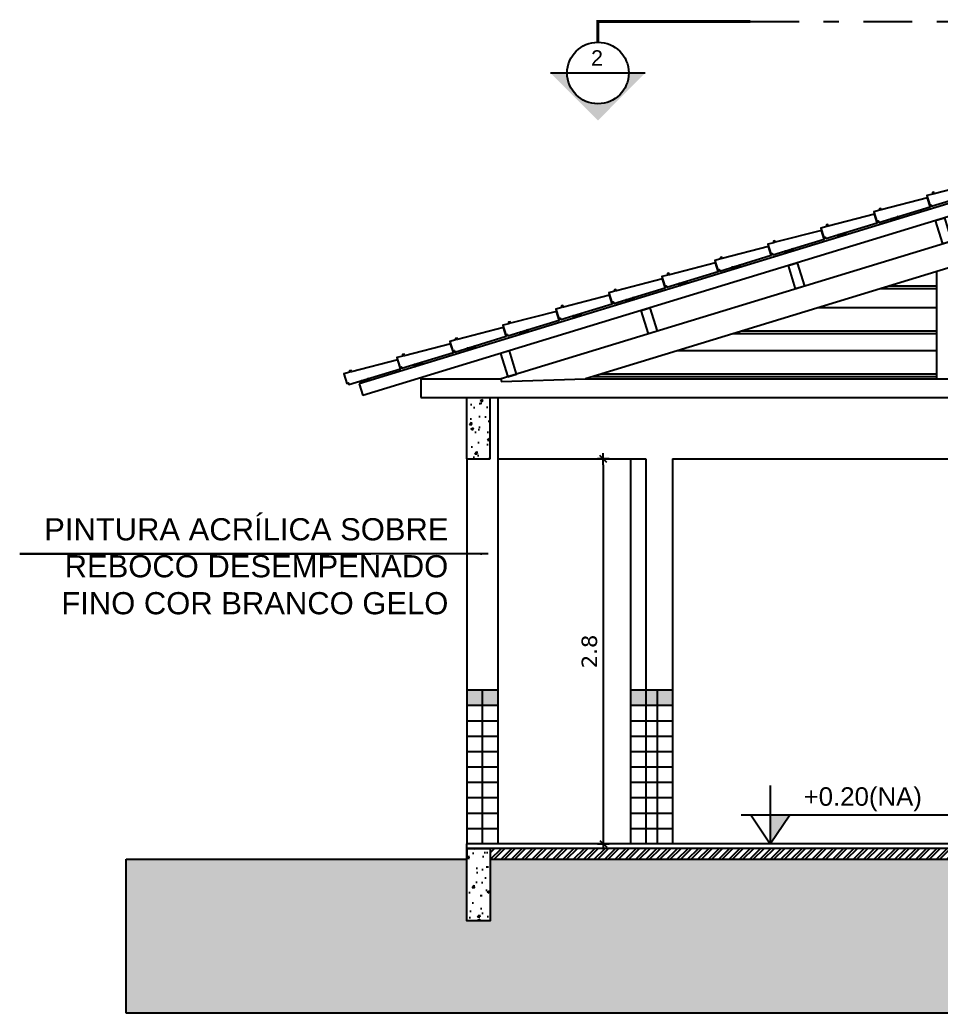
# Model space of a CAD drawing. Extents: x -81 to 144, y 107 to 212.
# Drawn here: x -57.71 to -51.73, y 171.89 to 178.34 of the extents above; entities that cross this region are included whole.
import ezdxf

# ---------------------------------------------------------------- set-up
doc = ezdxf.new("R2010")
doc.units = 0
doc.header["$LTSCALE"] = 0.005
doc.header["$PDMODE"] = 3
doc.linetypes.add('DASHDOT', pattern=[25.4, 12.7, -6.35, 0, -6.35])
doc.layers.get('0').update_dxf_attribs({"linetype": 'CONTINUOUS'})
doc.layers.get('DEFPOINTS').update_dxf_attribs({"linetype": 'CONTINUOUS'})
for name, color, linetype in [('01', 1, 'CONTINUOUS'), ('0_HATCH', 1, 'CONTINUOUS'), ('251', 251, 'CONTINUOUS'), ('A-01', 1, 'CONTINUOUS'), ('A-EST', 5, 'CONTINUOUS'), ('A-TEL', 2, 'CONTINUOUS'), ('A-TELHAS', 2, 'CONTINUOUS'), ('ARQ-HTC', 9, 'CONTINUOUS'), ('ARQ-PIS-CORTE', 2, 'CONTINUOUS'), ('ARQ-SMB-1_075', 1, 'CONTINUOUS'), ('ARQ-SMB-1_100', 1, 'CONTINUOUS'), ('ARQ-TXT-1_075', 2, 'CONTINUOUS'), ('ARQ-TXT-1_100', 2, 'CONTINUOUS'), ('MADEIRAMENTO', 2, 'CONTINUOUS')]:
    doc.layers.add(name, color=color, linetype=linetype)
doc.styles.add('ESC-50-A20', font='arial.ttf', dxfattribs={"height": 0.1})
doc.styles.add('FNDE Text Cota 0075', font='verdana.ttf', dxfattribs={"height": 0.1})
doc.styles.add('FNDE Texto Cota 0025', font='verdana.ttf', dxfattribs={"height": 0.04})
doc.dimstyles.new('FNDE 1-0025', dxfattribs={"dimscale": 5, "dimtxt": 0.04, "dimasz": 0.01, "dimexe": 0.15, "dimexo": 0.15, "dimgap": 0.005, "dimtad": 1, "dimzin": 1, "dimdsep": 46, "dimtxsty": 'FNDE Texto Cota 0025', "dimblk": 'tic', "dimcen": 0.015, "dimdle": 0.15, "dimse1": 1, "dimse2": 1, "dimclrd": 251, "dimclre": 251, "dimclrt": 256, "dimaunit": 1, "dimadec": 3, "dimazin": 0, "dimtfac": 1, "dimtix": 1, "dimtmove": 2, "dimatfit": 3, "dimfxl": 0.15, "dimtvp": 1, "dimtolj": 1, "dimtzin": 0, "dimarcsym": 0})
doc.dimstyles.new('FNDE 1-075', dxfattribs={"dimscale": 2.5, "dimtxt": 0.1, "dimasz": 0.015, "dimexe": 0.15, "dimexo": 0.15, "dimgap": 0.015, "dimtad": 1, "dimzin": 4, "dimdsep": 46, "dimtxsty": 'FNDE Text Cota 0075', "dimblk": 'tic', "dimcen": 0.025, "dimdle": 0.15, "dimse1": 1, "dimse2": 1, "dimclrd": 251, "dimclre": 251, "dimclrt": 256, "dimaunit": 1, "dimadec": 3, "dimazin": 0, "dimtfac": 1, "dimtix": 1, "dimtmove": 2, "dimatfit": 3, "dimldrblk": 'DOTSMALL', "dimfxl": 0.15, "dimtvp": 1, "dimtolj": 1, "dimtzin": 0, "dimarcsym": 0})
pattern_1 = [(50, (84.715, 34.55552), (0.18218467, -0.01593909), [0.01905, -0.20955]), (355, (84.715, 34.55552), (-0.03524342, 0.19105685), [0.01524, -0.16764058]), (100.45144, (84.73018, 34.5542), (0.14694125, 0.17511775), [0.01619001, -0.17809024]), (46.1842, (84.715, 34.60632), (0.27107904, -0.04204233), [0.028575, -0.314325]), (96.63556, (84.73759, 34.60282), (0.23740413, 0.24742612), [0.02428502, -0.2671356]), (351.18415, (84.715, 34.60632), (0.23740413, 0.24742612), [0.02285997, -0.25145973]), (21, (84.7404, 34.59362), (0.15161439, -0.1022652), [0.01905, -0.20955]), (326, (84.7404, 34.59362), (0.06180203, 0.18418797), [0.01524, -0.16764]), (71.45144, (84.75303, 34.5851), (0.21341642, 0.08192277), [0.01619001, -0.17808994]), (37.5, (84.714996, 34.55552), (0.003088603, 0.084555039), [0, -0.165608, 0, -0.17018, 0, -0.168275]), (7.5, (84.715, 34.55552), (0.066819663, 0.100180575), [0, -0.097028, 0, -0.161798, 0, -0.064135]), (327.5, (84.658354, 34.55552), (0.135590595, -0.005728744), [0, -0.0635, 0, -0.19812, 0, -0.26289]), (317.5, (84.63295, 34.55552), (0.14812918, 0.02542649), [0, -0.08255, 0, -0.131572, 0, -0.18669])]

# ---------------------------------------------------------------- blocks, each defined once
blk = doc.blocks.new('tic')
at = {"color": 251}
for p, q in [((-1, 0), (1, 0)), ((0, -1), (0, 1))]:
    blk.add_line(p, q, dxfattribs=at)
blk.add_line((-0.6, -0.6), (0.6, 0.6))
blk = doc.blocks.new('*D14')
at = {"layer": 'A-01', "color": 251, "lineweight": -2, "transparency": 16777216}
blk.add_line((-53.9155, 175.4476), (-53.9155, 173.0226), dxfattribs=at)
at = {"layer": 'DEFPOINTS', "color": 0, "transparency": 16777216}
for p in [(-53.6381, 175.4851), (-53.9155, 172.9851), (-53.6381, 172.9851)]:
    blk.add_point(p, dxfattribs=at)
at = {"layer": 'A-01', "color": 251, "lineweight": -2, "transparency": 16777216, "xscale": 0.0375, "yscale": 0.0375, "zscale": 0.0375}
for p, rotation in [((-53.9155, 175.4851), 90), ((-53.9155, 172.9851), 270)]:
    blk.add_blockref('tic', p, dxfattribs=dict(at, rotation=rotation))
at = {"layer": 'A-01', "transparency": 16777216, "insert": (-54.0053, 174.2351), "char_height": 0.1, "attachment_point": 5, "rotation": 90, "style": 'FNDE Text Cota 0075'}
blk.add_mtext('\\A1;2.8', dxfattribs=at)
blk = doc.blocks.new('_DotSmall')
at = {"color": 0, "linetype": 'ByBlock', "const_width": 0.5}
blk.add_lwpolyline([(-0.0625, 0, 1), (0.0625, 0, 1)], format="xyb", close=True, dxfattribs=at)
blk = doc.blocks.new('FNDE-Ind Corte-1_100')
blk.add_hatch(color=251).paths.add_polyline_path([(241.999, -2.386), (242.214, -2.386, -1), (243.014, -2.386), (243.229, -2.386), (242.614, -1.77)])
at = {"color": 251, "linetype": 'Continuous'}
blk.add_line((243.229, -2.386), (241.999, -2.386), dxfattribs=at)
blk.add_circle((242.614, -2.386), 0.4, dxfattribs=at)
blk = doc.blocks.new('T2')
at = {"linetype": 'Continuous'}
blk.add_lwpolyline([(0, 0.0594), (0.31, 0.073), (0.3096, 0.083), (0.3196, 0.0834), (0.32, 0.0734), (0.36, 0.075), (0.36, 0.0099), (0.35, 0.0099), (0.35, 0), (0, 0), (0.0001, 0.0594)], dxfattribs=at)
blk = doc.blocks.new('FNDE-Nível Corte-1_100')
blk.add_hatch(color=251).paths.add_polyline_path([(140.6568, 1.8132), (140.8248, 1.8132), (140.6568, 1.5612)])
at = {"color": 251}
for p, q in [((140.6568, 2.0652), (140.6568, 1.5612)), ((140.4048, 1.8132), (142.4048, 1.8132))]:
    blk.add_line(p, q, dxfattribs=at)
blk.add_lwpolyline([(140.4888, 1.8132), (140.6568, 1.5612), (140.8248, 1.8132)], dxfattribs=at)

msp = doc.modelspace()

# ---------------------------------------------------------------- hatches: boundary and pattern name
at = {"layer": '0_HATCH'}
h = msp.add_hatch(color=160, dxfattribs=at)
h.paths.add_polyline_path([(-54.7014, 173.9851), (-54.8014, 173.9851), (-54.8014, 173.8851), (-54.7014, 173.8851)])
h.paths.add_polyline_path([(-54.6014, 173.9851), (-54.7014, 173.9851), (-54.7014, 173.8851), (-54.6014, 173.8851)])
h.paths.add_polyline_path([(-53.6381, 173.9851), (-53.7381, 173.9851), (-53.7381, 173.8851), (-53.6381, 173.8851)])
h.paths.add_polyline_path([(-53.5648, 173.9851), (-53.6381, 173.9851), (-53.6381, 173.8851), (-53.5648, 173.8851)])
h.paths.add_polyline_path([(-53.4648, 173.9851), (-53.5648, 173.9851), (-53.5648, 173.8851), (-53.4648, 173.8851)])
h.paths.add_polyline_path([(-48.8232, 173.9851), (-48.9232, 173.9851), (-48.9232, 173.8851), (-48.8232, 173.8851)])
h.paths.add_polyline_path([(-48.7232, 173.9851), (-48.8232, 173.9851), (-48.8232, 173.8851), (-48.7232, 173.8851)])
h.paths.add_polyline_path([(-48.65, 173.9851), (-48.7232, 173.9851), (-48.7232, 173.8851), (-48.65, 173.8851)])
h.paths.add_polyline_path([(-46.6232, 173.9851), (-46.7232, 173.9851), (-46.7232, 173.8851), (-46.6232, 173.8851)])
h.paths.add_polyline_path([(-46.55, 173.9851), (-46.6232, 173.9851), (-46.6232, 173.8851), (-46.55, 173.8851)])
h.paths.add_polyline_path([(-46.45, 173.9851), (-46.55, 173.9851), (-46.55, 173.8851), (-46.45, 173.8851)])
h.paths.add_polyline_path([(-41.8084, 173.9851), (-41.9084, 173.9851), (-41.9084, 173.8851), (-41.8084, 173.8851)])
h.paths.add_polyline_path([(-41.7352, 173.9851), (-41.8084, 173.9851), (-41.8084, 173.8851), (-41.7352, 173.8851)])
h.paths.add_polyline_path([(-40.7718, 173.9851), (-41.7352, 173.9851), (-41.7352, 173.8851), (-40.7718, 173.8851)])
h.paths.add_polyline_path([(-40.6718, 173.9851), (-40.7718, 173.9851), (-40.7718, 173.8851), (-40.6718, 173.8851)])
h.paths.add_polyline_path([(-40.5718, 173.9851), (-40.6718, 173.9851), (-40.6718, 173.8851), (-40.5718, 173.8851)])
at = {"layer": '251'}
h = msp.add_hatch(dxfattribs=at)
h.set_pattern_fill('ANSI32', color=256, scale=0.005, style=0)
h.set_pattern_definition([(45, (84.714996, 34.55552), (-0.03367596, 0.03367596), []), (45, (84.737447, 34.55552), (-0.03367596, 0.03367596), [])])
h.paths.add_polyline_path([(-45.4234, 172.9551), (-49.9499, 172.9551), (-49.9499, 172.8851), (-45.4234, 172.8851)])
h.paths.add_polyline_path([(-50.0999, 172.9551), (-54.6514, 172.9551), (-54.6514, 172.8851), (-50.0999, 172.8851)])
at = {"layer": 'ARQ-HTC'}
h = msp.add_hatch(dxfattribs=at)
h.set_pattern_fill('AR-CONC', color=251, scale=0.001, style=0)
h.set_pattern_definition(pattern_1)
h.paths.add_polyline_path([(-54.6514, 175.8851), (-54.8014, 175.8851), (-54.8014, 175.4851), (-54.7714, 175.4851), (-54.6514, 175.4851)])
h = msp.add_hatch(dxfattribs=at)
h.set_pattern_fill('AR-CONC', color=251, scale=0.001, style=0)
h.set_pattern_definition(pattern_1)
h.paths.add_polyline_path([(-54.8014, 172.9551), (-54.6514, 172.9551), (-54.6514, 172.4851), (-54.8014, 172.4851)])
h = msp.add_hatch(dxfattribs=at)
h.set_pattern_fill('EARTH', color=252, scale=0.02, angle=45, style=0)
h.set_pattern_definition([(45, (84.715, 34.55552), (1e-17, 0.17960512), [0.127, -0.127]), (45, (84.68132, 34.5892), (1e-17, 0.17960512), [0.127, -0.127]), (45, (84.64764, 34.62287), (1e-17, 0.17960512), [0.127, -0.127]), (135, (84.64764, 34.64532), (-0.17960512, 1e-17), [0.127, -0.127]), (135, (84.68132, 34.679), (-0.17960512, 1e-17), [0.127, -0.127]), (135, (84.715, 34.71267), (-0.17960512, 1e-17), [0.127, -0.127])])
h.paths.add_polyline_path([(-36.2242, 172.8851), (-40.5968, 172.8851), (-40.5968, 172.4851), (-40.7468, 172.4851), (-40.7468, 172.8851), (-45.2734, 172.8851), (-45.2734, 172.4851), (-45.4234, 172.4851), (-45.4234, 172.8851), (-49.9499, 172.8851), (-49.9499, 172.4851), (-50.0999, 172.4851), (-50.0999, 172.8851), (-54.6514, 172.8851), (-54.6514, 172.4851), (-54.8014, 172.4851), (-54.8014, 172.8851), (-57.0152, 172.8851), (-57.0152, 171.8851), (-36.2242, 171.8851)])

# ---------------------------------------------------------------- linework, layer by layer
at = {"linetype": 'DASHDOT', "ltscale": 5}
msp.add_line((-52.9606, 178.3278), (-42.1324, 178.3278), dxfattribs=at)
at = {"color": 3}
for points in [[(-51.6527, 176.8998), (-51.7101, 176.8823), (-51.7568, 177.0353), (-51.6995, 177.0528)], [(-52.609, 176.6074), (-52.6664, 176.5899), (-52.7132, 176.7429), (-52.6558, 176.7604)], [(-53.5653, 176.3151), (-53.6227, 176.2975), (-53.6695, 176.4505), (-53.6121, 176.4681)], [(-54.5362, 176.0182), (-54.4788, 176.0358), (-54.5256, 176.1888), (-54.583, 176.1712)]]:
    msp.add_lwpolyline(points, close=True, dxfattribs=at)
at = {"layer": '01', "color": 251}
for p, q in [((-54.8014, 173.9851), (-54.6014, 173.9851)), ((-54.7014, 173.9851), (-54.7014, 172.9851)), ((-53.7381, 173.9851), (-53.4648, 173.9851)), ((-53.5648, 173.9851), (-53.5648, 172.9851)), ((-54.8014, 173.8851), (-54.6014, 173.8851)), ((-53.7381, 173.8851), (-53.4648, 173.8851)), ((-54.8014, 173.7851), (-54.6014, 173.7851)), ((-53.7381, 173.7851), (-53.4648, 173.7851)), ((-54.8014, 173.6851), (-54.6014, 173.6851)), ((-53.7381, 173.6851), (-53.4648, 173.6851)), ((-54.8014, 173.5851), (-54.6014, 173.5851)), ((-53.7381, 173.5851), (-53.4648, 173.5851)), ((-54.8014, 173.4851), (-54.6014, 173.4851)), ((-53.7381, 173.4851), (-53.4648, 173.4851)), ((-54.8014, 173.3851), (-54.6014, 173.3851)), ((-53.7381, 173.3851), (-53.4648, 173.3851)), ((-54.8014, 173.2851), (-54.6014, 173.2851)), ((-53.7381, 173.2851), (-53.4648, 173.2851)), ((-54.8014, 173.1851), (-54.6014, 173.1851)), ((-53.7381, 173.1851), (-53.4648, 173.1851)), ((-54.8014, 173.0851), (-54.6014, 173.0851)), ((-53.7381, 173.0851), (-53.4648, 173.0851))]:
    msp.add_line(p, q, dxfattribs=at)
at = {"layer": 'A-01'}
for p, q in [((-51.7514, 176.5899), (-52.1191, 176.5899)), ((-51.7514, 176.6074), (-52.0617, 176.6074)), ((-51.7514, 176.4681), (-52.5176, 176.4681)), ((-51.7514, 176.2975), (-53.0754, 176.2975)), ((-51.7514, 176.3151), (-53.0181, 176.3151)), ((-51.7514, 176.1888), (-53.4311, 176.1888)), ((-51.7514, 176.0358), (-53.9316, 176.0358)), ((-51.7514, 176.0182), (-53.989, 176.0182)), ((-54.6014, 175.4851), (-53.6381, 175.4851)), ((-53.7381, 175.4851), (-53.7381, 172.9851)), ((-53.6381, 175.4851), (-53.6381, 172.9851)), ((-53.4648, 175.4851), (-50.1749, 175.4851)), ((-53.4648, 175.4851), (-53.4648, 172.9851))]:
    msp.add_line(p, q, dxfattribs=at)
at = {"layer": 'A-01', "color": 3}
for p, q in [((-54.6014, 175.8851), (-54.6014, 172.9851)), ((-54.8014, 175.4851), (-54.8014, 172.9851))]:
    msp.add_line(p, q, dxfattribs=at)
at = {"layer": 'A-EST'}
for p, q in [((-54.8014, 175.4851), (-54.8014, 175.8851)), ((-54.8014, 175.8851), (-54.6514, 175.8851)), ((-54.6514, 175.4851), (-54.6514, 175.8851)), ((-54.8014, 175.4851), (-54.6514, 175.4851)), ((-36.2242, 172.9551), (-54.8014, 172.9551)), ((-54.8014, 172.9551), (-54.8014, 172.8851)), ((-57.0152, 172.8851), (-54.8014, 172.8851)), ((-54.6514, 172.8851), (-50.0999, 172.8851))]:
    msp.add_line(p, q, dxfattribs=at)
msp.add_lwpolyline([(-54.8014, 172.9551), (-54.6514, 172.9551), (-54.6514, 172.4851), (-54.8014, 172.4851)], close=True, dxfattribs=at)
at = {"layer": 'A-TEL'}
for p, q in [((-50.0999, 177.6255), (-55.5014, 175.9741)), ((-50.0999, 177.5418), (-55.4781, 175.8976)), ((-50.0999, 177.3745), (-54.579, 176.0051)), ((-50.1749, 177.1843), (-54.0317, 176.0051)), ((-51.7514, 176.7023), (-51.7514, 176.0051)), ((-55.5014, 175.9741), (-55.4781, 175.8976)), ((-55.1014, 176.0051), (-54.579, 176.0051)), ((-55.1014, 176.0051), (-55.1014, 175.8851)), ((-54.579, 176.0051), (-54.579, 175.989)), ((-54.579, 175.989), (-54.0317, 176.0051)), ((-54.0317, 176.0051), (-50.1749, 176.0051)), ((-55.1014, 175.8851), (-50.1749, 175.8851))]:
    msp.add_line(p, q, dxfattribs=at)
at = {"layer": 'ARQ-HTC', "color": 252}
for p, q in [((-57.0152, 171.8851), (-57.0152, 172.8851)), ((-36.2242, 171.8851), (-57.0152, 171.8851))]:
    msp.add_line(p, q, dxfattribs=at)
at = {"layer": 'ARQ-PIS-CORTE'}
for p in [(-36.2242, 172.9851), (-54.8014, 172.9551)]:
    msp.add_line(p, (-54.8014, 172.9851), dxfattribs=at)
at = {"layer": 'ARQ-SMB-1_100', "color": 251, "linetype": 'DASHDOT', "ltscale": 0.1}
msp.add_lwpolyline([(-53.9506, 178.1924, 0.02, 0.02, 0), (-53.9506, 178.3278, 0.02, 0.02, 0), (-52.9606, 178.3278, 0, 0, 0)], format="xyseb", dxfattribs=at)
at = {"layer": 'MADEIRAMENTO', "color": 1}
for p, q in [((-51.9947, 177.0471), (-52.0469, 177.0459)), ((-51.9989, 177.0606), (-52.0423, 177.0317)), ((-52.339, 176.9419), (-52.3912, 176.9407)), ((-52.3431, 176.9554), (-52.3865, 176.9264)), ((-52.6832, 176.8366), (-52.7354, 176.8354)), ((-52.6873, 176.8501), (-52.7308, 176.8212)), ((-53.0316, 176.7449), (-53.075, 176.7159)), ((-53.0274, 176.7314), (-53.0796, 176.7302)), ((-53.3717, 176.6262), (-53.4239, 176.6249)), ((-53.3758, 176.6396), (-53.4192, 176.6107)), ((-53.7159, 176.5209), (-53.7681, 176.5197)), ((-53.72, 176.5344), (-53.7634, 176.5054)), ((-54.0643, 176.4292), (-54.1077, 176.4002)), ((-54.0601, 176.4157), (-54.1123, 176.4145)), ((-54.4044, 176.3104), (-54.4566, 176.3092)), ((-54.4085, 176.3239), (-54.4519, 176.295)), ((-54.7486, 176.2052), (-54.8008, 176.204)), ((-54.7527, 176.2187), (-54.7961, 176.1897)), ((-55.0928, 176.0999), (-55.145, 176.0987)), ((-55.097, 176.1134), (-55.1404, 176.0845)), ((-55.4371, 175.9947), (-55.4893, 175.9935)), ((-55.4412, 176.0082), (-55.4846, 175.9792))]:
    msp.add_line(p, q, dxfattribs=at)
for points in [[(-52.0467, 177.046), (-51.9989, 177.0606), (-51.9945, 177.0463), (-52.0423, 177.0317)], [(-52.3909, 176.9408), (-52.3431, 176.9554), (-52.3387, 176.941), (-52.3865, 176.9264)], [(-52.7351, 176.8355), (-52.6873, 176.8501), (-52.6829, 176.8358), (-52.7308, 176.8212)], [(-53.0794, 176.7303), (-53.0316, 176.7449), (-53.0272, 176.7305), (-53.075, 176.7159)], [(-53.4236, 176.625), (-53.3758, 176.6396), (-53.3714, 176.6253), (-53.4192, 176.6107)], [(-53.7678, 176.5198), (-53.72, 176.5344), (-53.7156, 176.5201), (-53.7634, 176.5054)], [(-54.1121, 176.4145), (-54.0643, 176.4292), (-54.0599, 176.4148), (-54.1077, 176.4002)], [(-54.4563, 176.3093), (-54.4085, 176.3239), (-54.4041, 176.3096), (-54.4519, 176.295)], [(-54.8005, 176.2041), (-54.7527, 176.2187), (-54.7483, 176.2043), (-54.7961, 176.1897)], [(-55.1448, 176.0988), (-55.097, 176.1134), (-55.0926, 176.0991), (-55.1404, 176.0845)], [(-55.489, 175.9936), (-55.4412, 176.0082), (-55.4368, 175.9938), (-55.4846, 175.9792)]]:
    msp.add_lwpolyline(points, close=True, dxfattribs=at)

# ---------------------------------------------------------------- block references
at = {"layer": 'A-TELHAS', "extrusion": (0, 0, -1), "zscale": -1, "rotation": 342.9999055463483}
for p in [(51.4474, 177.2294), (51.7916, 177.1241), (52.1358, 177.0189), (52.4801, 176.9136), (52.8243, 176.8084), (53.1685, 176.7032), (53.5128, 176.5979), (53.857, 176.4927), (54.2012, 176.3874), (54.5455, 176.2822), (54.8897, 176.1769), (55.2339, 176.0717)]:
    msp.add_blockref('T2', p, dxfattribs=at)
at = {"layer": 'ARQ-SMB-1_100', "xscale": 0.5, "yscale": 0.5, "zscale": 0.5, "rotation": 180}
msp.add_blockref('FNDE-Ind Corte-1_100', (67.3568, 176.7997), dxfattribs=at)
at = {"layer": 'ARQ-SMB-1_100', "xscale": 0.75, "yscale": 0.75, "zscale": 0.75}
msp.add_blockref('FNDE-Nível Corte-1_100', (-158.323, 171.8142), dxfattribs=at)

# ---------------------------------------------------------------- texts
at = {"layer": 'ARQ-SMB-1_075', "style": 'ESC-50-A20'}
msp.add_attdef('+0.20(NA)', (-52.614, 173.2324), 'NA', height=0.12, dxfattribs=at)
at = {"layer": 'ARQ-TXT-1_075', "insert": (-57.843, 175.1004), "char_height": 0.144, "width": 3.094614, "attachment_point": 1, "style": 'ESC-50-A20'}
msp.add_mtext('\\pi0.2952;PINTURA ACRÍLICA SOBRE \\P\\pi0.4279;REBOCO DESEMPENADO \\P\\pi0.4064;FINO COR BRANCO GELO', dxfattribs=at)
at = {"layer": 'ARQ-TXT-1_100', "insert": (-53.9951, 178.1404), "char_height": 0.1, "width": 4.264089, "attachment_point": 1, "style": 'ESC-50-A20'}
msp.add_mtext('2', dxfattribs=at)

# ---------------------------------------------------------------- dimensions: what is measured, and where the dimension line sits
at = {"layer": 'A-01'}
dim = msp.add_linear_dim(base=(-53.9155, 172.9851), p1=(-53.6381, 175.4851), p2=(-53.6381, 172.9851), angle=90, text='2.8', dimstyle='FNDE 1-075', dxfattribs=at)
dim.commit()
dim.dimension.update_dxf_attribs({"geometry": '*D14', "text_midpoint": (-54.0053, 174.2351)})

# ---------------------------------------------------------------- leaders
at = {"layer": 'ARQ-SMB-1_100'}
msp.add_leader([(-54.6633, 174.8691), (-57.706, 174.8691), (-55.425, 174.8691)], dimstyle='FNDE 1-0025', override={"dimtad": 0, "dimfxl": 0.025, "dimarcsym": 1}, dxfattribs=at)

doc.saveas('drawing.dxf')
